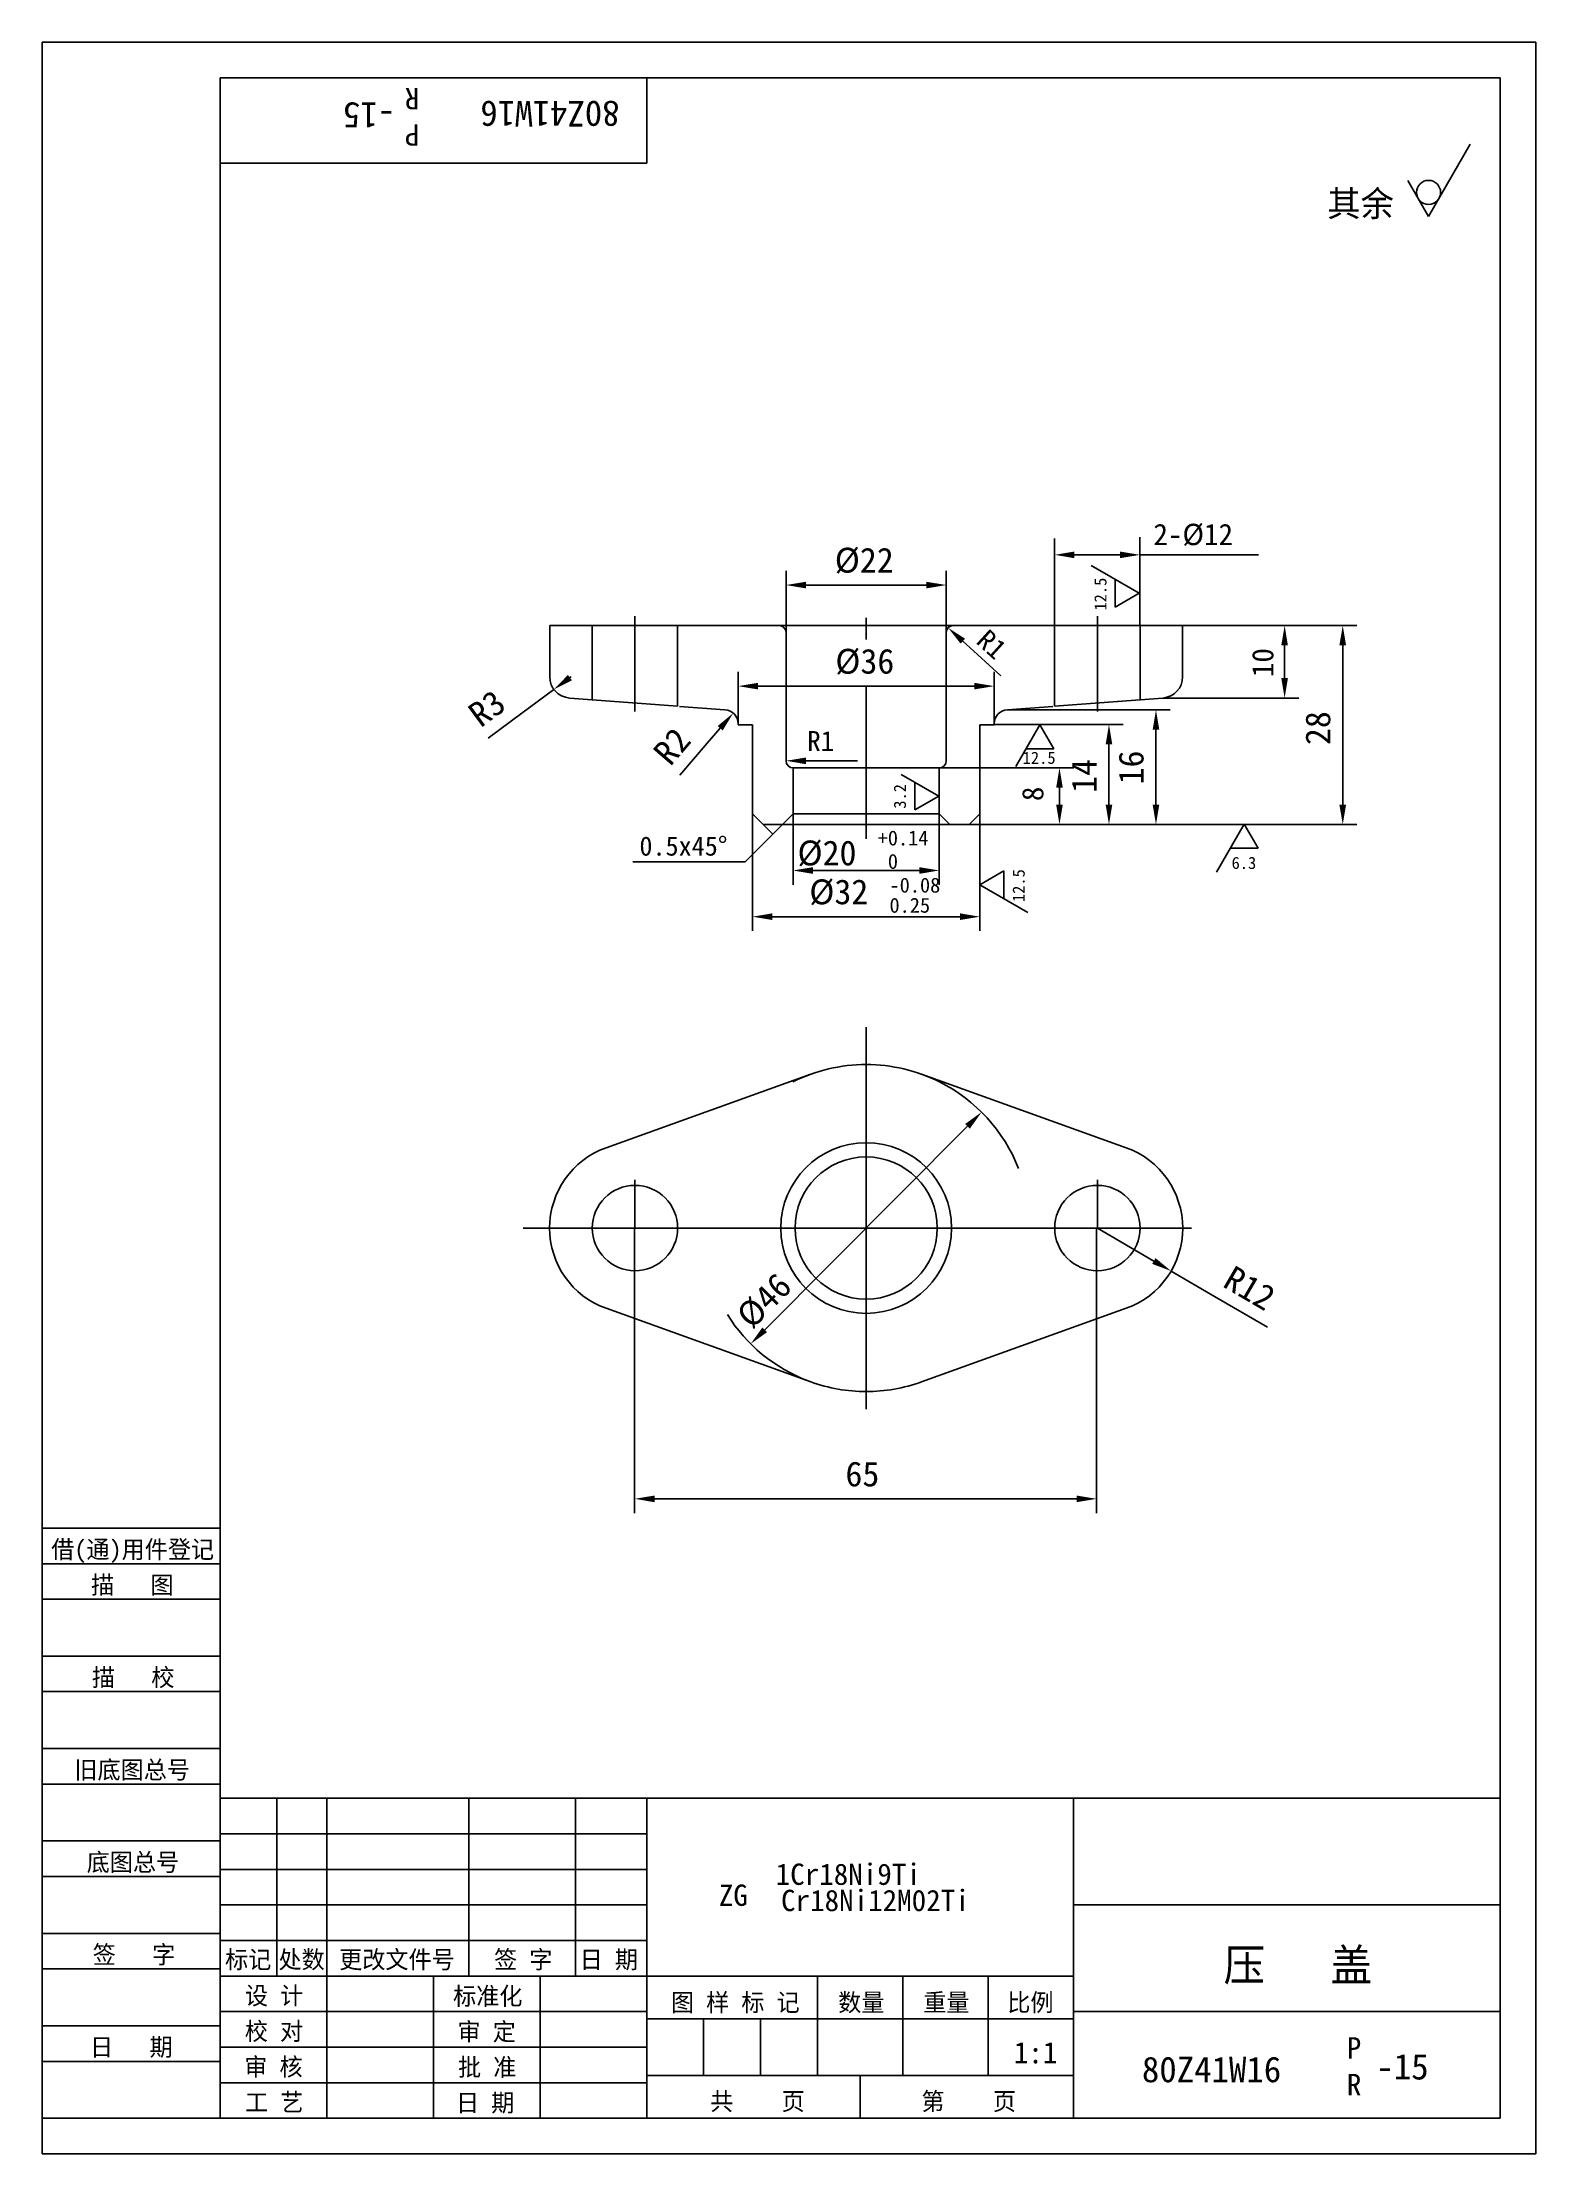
# Model space of a CAD drawing. Header units: metres. Extents: x 0 to 210, y 0 to 297.
import ezdxf

# ---------------------------------------------------------------- set-up
doc = ezdxf.new("R2010")
doc.units = ezdxf.units.M
for name, color, linetype in [('C', 6, 'Continuous'), ('D', 1, 'Continuous'), ('FL', 5, 'Continuous'), ('T', 7, 'Continuous'), ('TL', 4, 'Continuous')]:
    doc.layers.add(name, color=color, linetype=linetype)

# ---------------------------------------------------------------- blocks, each defined once
blk = doc.blocks.new('TUKUN4')
at = {"layer": 'FL'}
for p, q in [((0, 297), (0, 0)), ((210, 297), (0, 297)), ((210, 0), (210, 297)), ((0, 78), (25, 78)), ((0, 70), (25, 70)), ((0, 65), (25, 65)), ((0, 57), (25, 57)), ((0, 52), (25, 52)), ((33, 25), (33, 50)), ((40, 5), (40, 50)), ((60, 25), (60, 50)), ((75, 25), (75, 50)), ((25, 45), (85, 45)), ((0, 44), (25, 44)), ((0, 39), (25, 39)), ((25, 40), (85, 40)), ((25, 35), (85, 35)), ((0, 31), (25, 31)), ((25, 30), (85, 30)), ((0, 26), (25, 26)), ((70, 5), (70, 25)), ((0, 18), (25, 18)), ((25, 20), (85, 20)), ((25, 15), (85, 15)), ((0, 13), (25, 13)), ((25, 10), (85, 10)), ((0, 0), (210, 0))]:
    blk.add_line(p, q, dxfattribs=at)
at = {"layer": 'TL'}
for p, q in [((25, 5), (25, 292)), ((205, 292), (25, 292)), ((85, 292), (85, 280)), ((205, 5), (205, 292)), ((85, 280), (25, 280)), ((0, 88), (25, 88)), ((0, 83), (25, 83)), ((205, 50), (25, 50)), ((85, 5), (85, 50)), ((145, 5), (145, 50)), ((205, 35), (145, 35)), ((145, 25), (25, 25)), ((55, 5), (55, 25)), ((109, 11), (109, 25)), ((121, 11), (121, 25)), ((133, 11), (133, 25)), ((85, 19), (145, 19)), ((93, 11), (93, 19)), ((101, 11), (101, 19)), ((205, 20), (145, 20)), ((145, 11), (85, 11)), ((115, 5), (115, 11)), ((0, 5), (205, 5))]:
    blk.add_line(p, q, dxfattribs=at)
at = {"layer": 'T'}
for s, p in [('借(通)用件登记', (1.26, 83.76)), ('描   图', (6.86, 78.76)), ('描   校', (6.98, 65.76)), ('旧底图总号', (4.52, 52.76)), ('底图总号', (6.25, 39.76)), ('签   字', (7.1, 26.76)), ('标记', (25.71, 26.07)), ('处数', (33.22, 26.07)), ('更改文件号', (41.75, 26.07)), ('签 字', (63.53, 26.07)), ('日 期', (75.57, 26.07)), ('设 计', (28.5, 20.99)), ('标准化', (57.77, 20.93)), ('图 样 标 记', (88.4, 20.04)), ('数量', (111.92, 20.04)), ('重量', (123.88, 20.04)), ('比例', (135.7, 20.04)), ('校 对', (28.48, 15.99)), ('审 定', (58.39, 15.93)), ('日   期', (6.72, 13.76)), ('审 核', (28.41, 10.99)), ('批 准', (58.46, 10.93)), ('共    页', (93.91, 6.13)), ('第    页', (123.62, 6.13)), ('工 艺', (28.52, 5.99)), ('日 期', (58.18, 5.93))]:
    blk.add_text(s, height=2.5, dxfattribs=at).set_placement(p)

msp = doc.modelspace()

# ---------------------------------------------------------------- linework, layer by layer
at = {"layer": 'C'}
for p, q in [((83.34, 216.26), (83.34, 202.87)), ((115.85, 216.04), (115.85, 213.01)), ((148.36, 216.26), (148.36, 202.87)), ((115.85, 206.43), (115.85, 184.94)), ((115.85, 158.48), (115.85, 104.73)), ((83.34, 136.97), (83.34, 130.21)), ((148.36, 136.97), (148.36, 130.21)), ((67.61, 130.21), (161.61, 130.21))]:
    msp.add_line(p, q, dxfattribs=at)
at = {"layer": 'D'}
for p, q in [((200.78, 282.64), (194.93, 272.5)), ((194.93, 272.5), (192, 277.57)), ((142.34, 222.53), (142.34, 227.18)), ((154.34, 222.53), (154.34, 227.39)), ((145.14, 224.9), (151.54, 224.9)), ((147.49, 223.39), (154.25, 219.49)), ((154.34, 224.9), (166.86, 224.9)), ((166.86, 224.9), (171.03, 224.9)), ((104.58, 213.96), (104.58, 222.65)), ((107.38, 220.65), (124.31, 220.65)), ((127.11, 213.96), (127.11, 222.65)), ((142.34, 214.88), (142.34, 222.53)), ((150.87, 217.54), (150.87, 221.44)), ((154.34, 214.88), (154.34, 222.53)), ((154.25, 219.49), (150.87, 217.54)), ((160.35, 214.96), (176.69, 214.96)), ((176.69, 214.96), (184.86, 214.96)), ((129.44, 212.75), (131.51, 210.86)), ((174.69, 212.16), (174.69, 207.56)), ((182.86, 212.16), (182.86, 189.77)), ((97.85, 201.12), (97.85, 208.43)), ((131.51, 210.86), (134.78, 207.88)), ((133.85, 200.97), (133.85, 208.43)), ((71.94, 205.96), (67.44, 202.63)), ((74.19, 207.63), (74.35, 207.75)), ((100.65, 206.43), (131.05, 206.43)), ((67.44, 202.63), (62.68, 199.1)), ((135.73, 203.09), (158.6, 203.09)), ((157.57, 204.76), (176.69, 204.76)), ((95.33, 200.51), (93.5, 198.39)), ((133.81, 201.03), (151.99, 201.03)), ((136.9, 195.12), (140.28, 200.98)), ((140.28, 200.98), (142.24, 197.6)), ((156.6, 200.29), (156.6, 189.77)), ((93.5, 198.39), (89.63, 193.9)), ((142.24, 197.6), (138.33, 197.6)), ((149.99, 198.23), (149.99, 189.77)), ((107.38, 195.93), (110.18, 195.93)), ((110.18, 195.93), (114.61, 195.93)), ((120.79, 194.01), (126.05, 190.97)), ((126.11, 194.93), (145.03, 194.93)), ((122.67, 189.02), (122.67, 192.92)), ((126.05, 190.97), (122.67, 189.02)), ((143.03, 192.13), (143.03, 189.77)), ((99.85, 188.47), (99.85, 172)), ((105.58, 188.47), (105.58, 178.5)), ((126.11, 188.47), (126.11, 178.5)), ((131.85, 188.47), (131.85, 172)), ((104.08, 186.97), (98.84, 181.73)), ((101.35, 186.97), (102.72, 185.61)), ((130.35, 186.97), (145.03, 186.97)), ((145.03, 186.97), (151.99, 186.97)), ((151.99, 186.97), (158.6, 186.97)), ((158.6, 186.97), (184.86, 186.97)), ((165.11, 180.27), (169.01, 187.03)), ((169.01, 187.03), (170.96, 183.65)), ((85.79, 181.73), (83.03, 181.73)), ((93.11, 181.73), (85.79, 181.73)), ((98.84, 181.73), (93.11, 181.73)), ((170.96, 183.65), (167.06, 183.65)), ((108.38, 180.5), (123.31, 180.5)), ((131.83, 178.49), (135.21, 180.44)), ((138.59, 174.59), (131.83, 178.49)), ((135.21, 180.44), (135.21, 176.54)), ((102.65, 174), (129.05, 174)), ((101.59, 115.9), (130.1, 144.52)), ((83.29, 130.18), (83.29, 90.12)), ((148.25, 130.18), (148.25, 90.12)), ((156.3, 125.57), (148.36, 130.21)), ((158.72, 124.16), (164.85, 120.59)), ((164.85, 120.59), (172.26, 116.26)), ((86.09, 92.12), (145.45, 92.12))]:
    msp.add_line(p, q, dxfattribs=at)
msp.add_circle((194.93, 275.88), 1.69, dxfattribs=at)
for start, end in [(21.38, 63.31), (211.99, 249.18)]:
    msp.add_arc((115.85, 130.21), 23, start, end, dxfattribs=at)
for points in [[(145.14, 225.36), (145.14, 224.43), (142.34, 224.9)], [(151.54, 225.36), (151.54, 224.43), (154.34, 224.9)], [(107.38, 221.11), (107.38, 220.18), (104.58, 220.65)], [(124.31, 221.11), (124.31, 220.18), (127.11, 220.65)], [(129.13, 212.41), (129.76, 213.1), (127.37, 214.64)], [(174.22, 212.16), (175.15, 212.16), (174.69, 214.96)], [(182.39, 212.16), (183.33, 212.16), (182.86, 214.96)], [(74.47, 207.25), (73.91, 208), (71.94, 205.96)], [(100.65, 206.9), (100.65, 205.97), (97.85, 206.43)], [(131.05, 206.9), (131.05, 205.97), (133.85, 206.43)], [(174.22, 207.56), (175.15, 207.56), (174.69, 204.76)], [(95.68, 200.21), (94.97, 200.82), (97.15, 202.63)], [(156.13, 200.29), (157.07, 200.29), (156.6, 203.09)], [(149.52, 198.23), (150.46, 198.23), (149.99, 201.03)], [(107.38, 195.46), (107.38, 196.39), (104.58, 195.93)], [(142.56, 192.13), (143.5, 192.13), (143.03, 194.93)], [(142.56, 189.77), (143.5, 189.77), (143.03, 186.97)], [(149.52, 189.77), (150.46, 189.77), (149.99, 186.97)], [(156.13, 189.77), (157.07, 189.77), (156.6, 186.97)], [(182.39, 189.77), (183.33, 189.77), (182.86, 186.97)], [(108.38, 180.97), (108.38, 180.03), (105.58, 180.5)], [(123.31, 180.97), (123.31, 180.03), (126.11, 180.5)], [(102.65, 174.47), (102.65, 173.54), (99.85, 174)], [(129.05, 174.47), (129.05, 173.54), (131.85, 174)], [(130.43, 144.19), (129.77, 144.85), (132.08, 146.51)], [(156.07, 125.17), (156.54, 125.98), (158.72, 124.16)], [(101.92, 115.57), (101.26, 116.23), (99.62, 113.92)], [(86.09, 92.58), (86.09, 91.65), (83.29, 92.12)], [(145.45, 92.58), (145.45, 91.65), (148.25, 92.12)]]:
    msp.add_solid(points, dxfattribs=at)
at = {"layer": 'TL'}
for p, q in [((77.33, 214.96), (71.35, 214.96)), ((71.35, 214.96), (71.35, 207.75)), ((89.59, 214.96), (77.33, 214.96)), ((77.33, 214.93), (77.33, 204.51)), ((89.34, 214.93), (89.34, 203.61)), ((103.58, 214.96), (89.59, 214.96)), ((103.58, 214.96), (115.8, 214.96)), ((104.58, 213.96), (104.58, 195.93)), ((128.11, 214.96), (115.9, 214.96)), ((127.11, 213.96), (127.11, 195.93)), ((128.11, 214.96), (142.11, 214.96)), ((142.11, 214.96), (154.37, 214.96)), ((142.35, 214.93), (142.35, 203.61)), ((154.37, 214.96), (160.35, 214.96)), ((154.37, 214.93), (154.37, 204.51)), ((160.35, 214.96), (160.35, 207.75)), ((77.33, 204.51), (74.12, 204.76)), ((89.34, 203.61), (77.33, 204.51)), ((96, 203.11), (89.58, 203.59)), ((135.7, 203.11), (142.11, 203.59)), ((142.35, 203.61), (154.36, 204.51)), ((154.37, 204.51), (157.57, 204.76)), ((97.85, 200.97), (97.85, 201.12)), ((99.85, 200.97), (97.85, 200.97)), ((99.85, 188.47), (99.85, 200.97)), ((131.85, 188.47), (131.85, 200.97)), ((131.85, 200.97), (133.85, 200.97)), ((133.85, 200.97), (133.85, 201.12)), ((105.58, 194.93), (115.82, 194.93)), ((105.58, 194.93), (105.58, 188.47)), ((126.11, 194.93), (115.88, 194.93)), ((126.11, 194.93), (126.11, 188.47)), ((101.35, 186.97), (99.85, 188.47)), ((104.08, 186.97), (105.58, 188.47)), ((105.58, 188.47), (115.79, 188.47)), ((126.11, 188.47), (115.9, 188.47)), ((127.61, 186.97), (126.11, 188.47)), ((130.35, 186.97), (131.85, 188.47)), ((104.08, 186.97), (101.35, 186.97)), ((104.08, 186.97), (105.85, 186.97)), ((115.85, 186.97), (105.85, 186.97)), ((115.85, 186.97), (125.85, 186.97)), ((127.61, 186.97), (125.85, 186.97)), ((127.61, 186.97), (130.35, 186.97)), ((108.07, 151.86), (79.28, 141.51)), ((123.63, 151.86), (152.42, 141.51)), ((79.28, 118.92), (108.07, 108.57)), ((152.42, 118.92), (123.63, 108.57))]:
    msp.add_line(p, q, dxfattribs=at)
for centre in [(83.34, 130.21), (148.36, 130.21)]:
    msp.add_circle(centre, 6, dxfattribs=at)
for centre, radius, start, end in [((103.58, 213.96), 1, 0, 90), ((128.11, 213.96), 1, 90, 180), ((74.35, 207.75), 3, 180, 265.7), ((157.35, 207.75), 3, 274.3, 0), ((95.85, 201.12), 2, 0, 85.7), ((135.85, 201.12), 2, 94.3, 180), ((105.58, 195.93), 1, 180, 270), ((126.11, 195.93), 1, 270, 0), ((115.85, 130.21), 23, 90, 116.69), ((115.85, 130.21), 23, 63.31, 90), ((83.34, 130.21), 12, 109.78, 250.22), ((115.85, 130.21), 12, 90, 270), ((115.85, 130.21), 10, 90, 270), ((115.85, 130.21), 12, 270, 90), ((115.85, 130.21), 10, 270, 90), ((148.36, 130.21), 12, 289.78, 70.22), ((115.85, 130.21), 23, 250.22, 270), ((115.85, 130.21), 23, 270, 289.78)]:
    msp.add_arc(centre, radius, start, end, dxfattribs=at)

# ---------------------------------------------------------------- block references
at = {"layer": 'D'}
msp.add_blockref('TUKUN4', (0, 0), dxfattribs=at)

# ---------------------------------------------------------------- texts
for s, height, rotation, p in [('-15', 3.6, 180, (49.62, 288.53)), ('R', 3, 180, (53.02, 290.54)), ('80Z41W16', 3.6, 180, (81.19, 288.74)), ('P', 3, 180, (53.02, 285.43)), ('12.5', 1.7, 90, (149.64, 217.06)), ('R1', 2.8, 317.62, (131.16, 212.56)), ('10', 3, 90, (173.11, 207.7)), ('R3', 3.5, 36.54, (61.64, 200.5)), ('28', 3.5, 90, (181.11, 198.14)), ('R2', 3.5, 49.27, (88.31, 195.04)), ('16', 3.5, 90, (154.85, 192.61)), ('14', 3.5, 90, (148.24, 191.42)), ('3.2', 1.7, 90, (121.44, 189.19)), ('8', 3, 90, (140.77, 190.26)), ('12.5', 1.7, 90, (138.14, 176.06)), ('R12', 3.5, 329.72, (165.81, 122.05)), ('%%c46', 3.5, 45.11, (99.77, 115.84))]:
    msp.add_text(s, height=height, rotation=rotation, dxfattribs=at).set_placement(p)
for s, height, p in [('其余', 3.6, (180.69, 272.5)), ('2-%%c12', 3, (156.24, 226.27)), ('%%c22', 3.5, (111.43, 222.4)), ('%%c36', 3.5, (111.51, 208.18)), ('R1', 2.8, (107.55, 197.32)), ('12.5', 1.7, (137.86, 195.5)), ('0.5x45%%d', 2.7, (83.97, 182.59)), ('%%c20', 3.5, (106.19, 181.22)), ('+0.14', 2.1, (117.47, 184.02)), (' 0', 2.1, (117.47, 180.73)), ('6.3', 1.7, (167.23, 180.72)), ('%%c32', 3.5, (107.85, 175.75)), ('-0.08', 2.1, (119.13, 177.39)), ('0.25', 2.1, (119.13, 174.56)), ('65', 3.5, (112.94, 93.87)), ('1Cr18Ni9Ti', 3, (103.13, 37.82)), ('ZG', 3, (95.13, 34.87)), ('Cr18Ni12M02Ti', 3, (103.88, 34.13)), ('压   盖', 4.5, (166.1, 24.31)), ('1:1', 3, (136.61, 12.72)), ('P', 3, (183.43, 13.4)), ('80Z41W16', 3.6, (154.62, 10.06)), ('-15', 3.6, (187.59, 10.45)), ('R', 3, (183.43, 8.24))]:
    msp.add_text(s, height=height, dxfattribs=at).set_placement(p)

doc.saveas('drawing.dxf')
